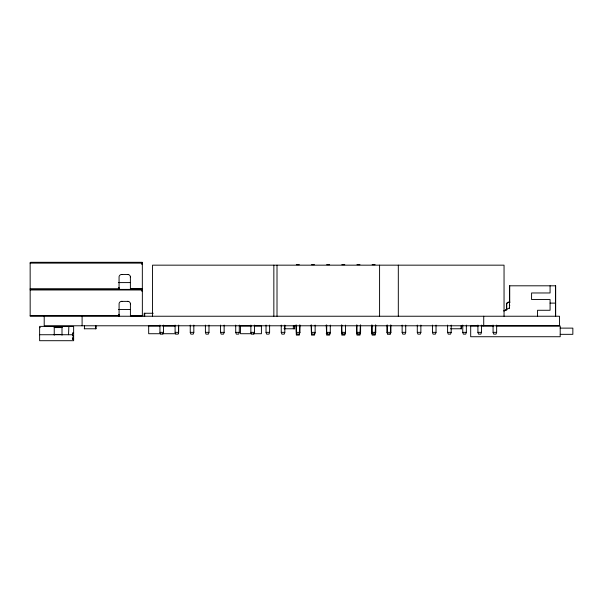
<?xml version="1.0" encoding="UTF-8"?>
<svg xmlns="http://www.w3.org/2000/svg" width="603" height="603" viewBox="0 0 603 603"><rect width="100%" height="100%" fill="white"/><g stroke="black" fill="none" stroke-linecap="round" stroke-linejoin="round"><path stroke-width="0.9" d="M68.546 334.733L68.863 326.381M130.391 277.493L130.384 276.679A2.638 2.638 0 0 0 128.22 274.523L127.414 274.508M130.414 304.364L130.406 303.55A2.638 2.638 0 0 0 128.243 301.387L127.437 301.379M509.505 305.638L509.829 305.216M314.894 333.301L314.48 335.095L311.495 335.095L311.073 325.002M330.052 333.301L329.63 335.095L326.653 335.095L326.231 325.002M345.21 333.301L344.788 335.095L341.803 335.095L341.388 325.002M163.519 325.085L163.519 332.351L162.923 334.137L160.534 334.137L159.938 332.351L159.938 325.085M178.676 325.085L178.676 332.351L178.073 334.137L175.692 334.137L175.096 332.351L175.096 325.085M193.827 325.085L193.827 332.351L193.231 334.137L190.842 334.137L190.247 332.351L190.247 325.085M208.985 325.085L208.985 332.351L208.389 334.137L206 334.137L205.404 332.351L205.404 325.085M224.143 325.085L224.143 332.351L223.547 334.137L221.158 334.137L220.562 332.351L220.562 325.085M239.293 325.085L239.293 332.351L238.698 334.137L236.316 334.137L235.72 332.351L235.72 325.085M254.451 325.085L254.451 332.351L253.855 334.137L251.466 334.137L250.871 332.351L250.871 325.085M269.609 325.085L269.609 332.351L269.013 334.137L266.624 334.137L266.029 332.351L266.029 325.085M284.827 325.085L284.827 332.351L284.224 334.137L281.842 334.137L281.247 332.351L281.247 325.085M299.977 325.085L299.977 332.351L299.382 334.137L297 334.137L296.397 332.351L296.397 325.085M315.135 325.085L315.135 332.351L314.54 334.137L312.15 334.137L311.555 332.351L311.555 325.085M330.293 325.085L330.293 332.351L329.698 334.137L327.308 334.137L326.713 332.351L326.713 325.085M345.451 325.085L345.451 332.351L344.848 334.137L342.466 334.137L341.871 332.351L341.871 325.085M360.602 325.085L360.602 332.351L360.006 334.137L357.624 334.137L357.021 332.351L357.021 325.085M375.759 325.085L375.759 332.351L375.164 334.137L372.775 334.137L372.179 332.351L372.179 325.085M389.96 334.137L390.556 332.351L390.556 325.085M390.917 325.085L390.917 332.351L390.322 334.137L387.578 334.137L386.975 332.351L386.975 325.085M405.713 325.085L405.713 332.351L405.118 334.137L402.729 334.137L402.133 332.351L402.133 325.085M420.871 325.085L420.871 332.351L420.276 334.137L417.887 334.137L417.291 332.351L417.291 325.085M436.029 325.085L436.029 332.351L435.426 334.137L433.044 334.137L432.449 332.351L432.449 325.085M451.18 325.085L451.18 332.351L450.584 334.137L448.202 334.137L447.599 332.351L447.599 325.085M466.338 325.085L466.338 332.351L465.742 334.137L463.353 334.137L462.757 332.351L462.757 325.085M481.495 325.085L481.495 332.351L480.9 334.137L478.511 334.137L477.915 332.351L477.915 325.085M496.653 325.085L496.653 332.351L496.05 334.137L493.669 334.137L493.073 332.351L493.073 325.085M503.807 310.922L509.505 307.884M504.033 310.922L506.475 309.618M30.587 262.297L142.331 262.297M30.15 263.119L142.331 263.119M141.735 263.715L142.331 263.715M141.735 264.31L142.331 264.31M296.337 264.687L299.322 264.687M311.495 264.687L314.48 264.687M326.653 264.687L329.63 264.687M341.803 264.687L344.788 264.687M356.961 264.687L359.946 264.687M372.119 264.687L375.104 264.687M121.346 274.508L128.107 274.508M118.361 282.596L130.391 282.596M118.361 287.578L119.055 287.578M118.361 288.181L119.055 288.181M30.15 288.777L119.055 288.777M130.391 288.777L142.331 288.777M30.173 289.387L142.353 289.387M30.173 289.983L142.353 289.983M141.75 290.578L142.353 290.578M141.75 291.174L142.353 291.174M121.369 301.379L128.13 301.379M510.002 302.216L508.608 302.216A2.088 2.088 0 0 0 506.52 304.304L506.52 309.972M550.079 303.113L555.453 303.113M118.384 309.46L130.414 309.46M153.237 313.259L144.2 313.259L144.2 316.236M118.384 314.449L119.077 314.449M118.384 315.045L119.077 315.045M30.173 315.64L119.077 315.64M130.414 315.64L142.353 315.64M159.863 325.967L148.677 325.967L148.677 333.723L160.797 333.723M162.659 325.967L174.78 325.967M251.428 325.967L240.529 325.967L240.529 333.723L251.428 333.723M254.149 325.967L261.416 325.967L261.416 333.723L253.245 333.723M478.232 325.989L470.694 325.989L470.694 336.73L560.202 336.73L560.202 325.989L496.133 325.989M481.058 325.989L493.307 325.989M54.24 327.195L62.003 327.195M39.625 327.572L40.295 327.572M54.24 327.572L62.003 327.572M560.202 328.122L572.85 328.122L572.85 334.333L560.202 334.333M84.209 328.771L95.998 328.771M283.96 328.771L294.761 328.771M450.531 328.771L461.408 328.771M159.938 332.351L163.519 332.351M175.096 332.351L178.676 332.351M190.247 332.351L193.827 332.351M205.404 332.351L208.985 332.351M220.562 332.351L224.143 332.351M235.72 332.351L239.293 332.351M250.871 332.351L254.451 332.351M266.029 332.351L269.609 332.351M281.247 332.351L284.827 332.351M296.397 332.351L299.977 332.351M311.555 332.351L315.135 332.351M326.713 332.351L330.293 332.351M341.871 332.351L345.451 332.351M357.021 332.351L360.602 332.351M372.179 332.351L375.759 332.351M386.975 332.351L390.917 332.351M402.133 332.351L405.713 332.351M417.291 332.351L420.871 332.351M432.449 332.351L436.029 332.351M447.599 332.351L451.18 332.351M462.757 332.351L466.338 332.351M477.915 332.351L481.495 332.351M493.073 332.351L496.653 332.351M73.634 332.946L72.443 332.946L72.443 335.931L73.634 335.931M326.231 333.301L327.761 333.301M341.388 333.301L342.919 333.301M356.546 325.002L356.546 333.301L358.069 333.301M371.697 325.002L371.697 333.301L373.227 333.301M162.659 333.723L175.714 333.723M54.134 334.439L62.26 334.439M39.625 334.733L72.443 334.733M72.443 338.26L73.634 338.26M73.634 339.512L72.443 339.512L72.443 337.635M122.04 274.508L121.226 274.523A2.638 2.638 0 0 0 119.07 276.679L119.055 289.372M122.062 301.379L121.248 301.387A2.638 2.638 0 0 0 119.093 303.55L119.077 316.236M387.933 334.137L387.337 332.351L387.337 325.085M371.697 333.301L372.119 335.095L375.104 335.095L375.518 325.002M356.546 333.301L356.961 335.095L359.946 335.095L360.36 325.002M555.672 316.236L555.672 285.807L509.505 285.807L509.505 308.329M555.453 285.807L555.453 316.236M550.079 285.807L550.079 292.968L531.582 292.968L531.582 299.533L550.079 299.533L550.079 310.274L537.552 310.274L537.552 316.236M509.723 285.807L509.723 302.314M506.746 309.972L506.746 304.304A2.088 2.088 0 0 1 506.814 303.761M504.048 316.236L504.048 265.162L152.536 265.162L152.536 316.236M483.727 316.236L483.727 325.786M461.28 325.786L461.28 328.771M461.197 325.786L461.197 328.771M398.312 265.162L398.312 316.236M379.581 265.162L379.581 316.236M299.736 325.002L299.322 335.095L296.337 335.095L295.922 325.002M294.558 325.786L294.558 328.771M293.352 325.786L293.352 328.771M284.714 325.786L284.714 328.771M277.011 265.162L277.011 316.236M273.845 265.162L273.845 316.236M178.511 325.967L178.511 333.723M144.712 313.259L144.712 316.236M142.353 289.402L142.353 315.799L130.414 315.799L130.414 303.663M130.391 276.8L130.391 288.935L142.331 288.935L142.331 262.539L30.15 262.524L30.173 316.236L559.509 316.236L559.509 325.786L44.207 325.786L44.207 316.236M118.889 288.777L118.889 289.357M118.912 315.64L118.912 316.221M84.443 325.786L84.443 328.771M82.098 316.236L82.098 325.786M62.003 326.381L62.003 335.208M60.059 326.381L60.059 327.195M58.122 326.381L58.122 327.195M55.732 326.381L55.732 327.195M54.24 326.381L54.24 335.208M506.904 303.505A2.088 2.088 0 0 1 508.834 302.216M73.634 326.381L39.625 326.381L39.625 340.703L73.634 340.703L73.634 326.381M95.869 328.771L95.869 325.786L95.794 328.771"/></g></svg>
